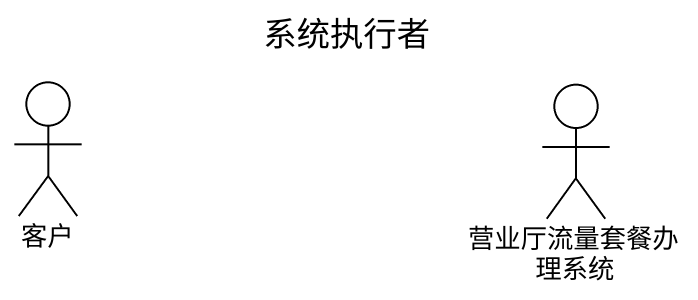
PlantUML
@startuml
title 系统执行者
actor 客户
actor 营业厅流量套餐办理系统
@enduml
